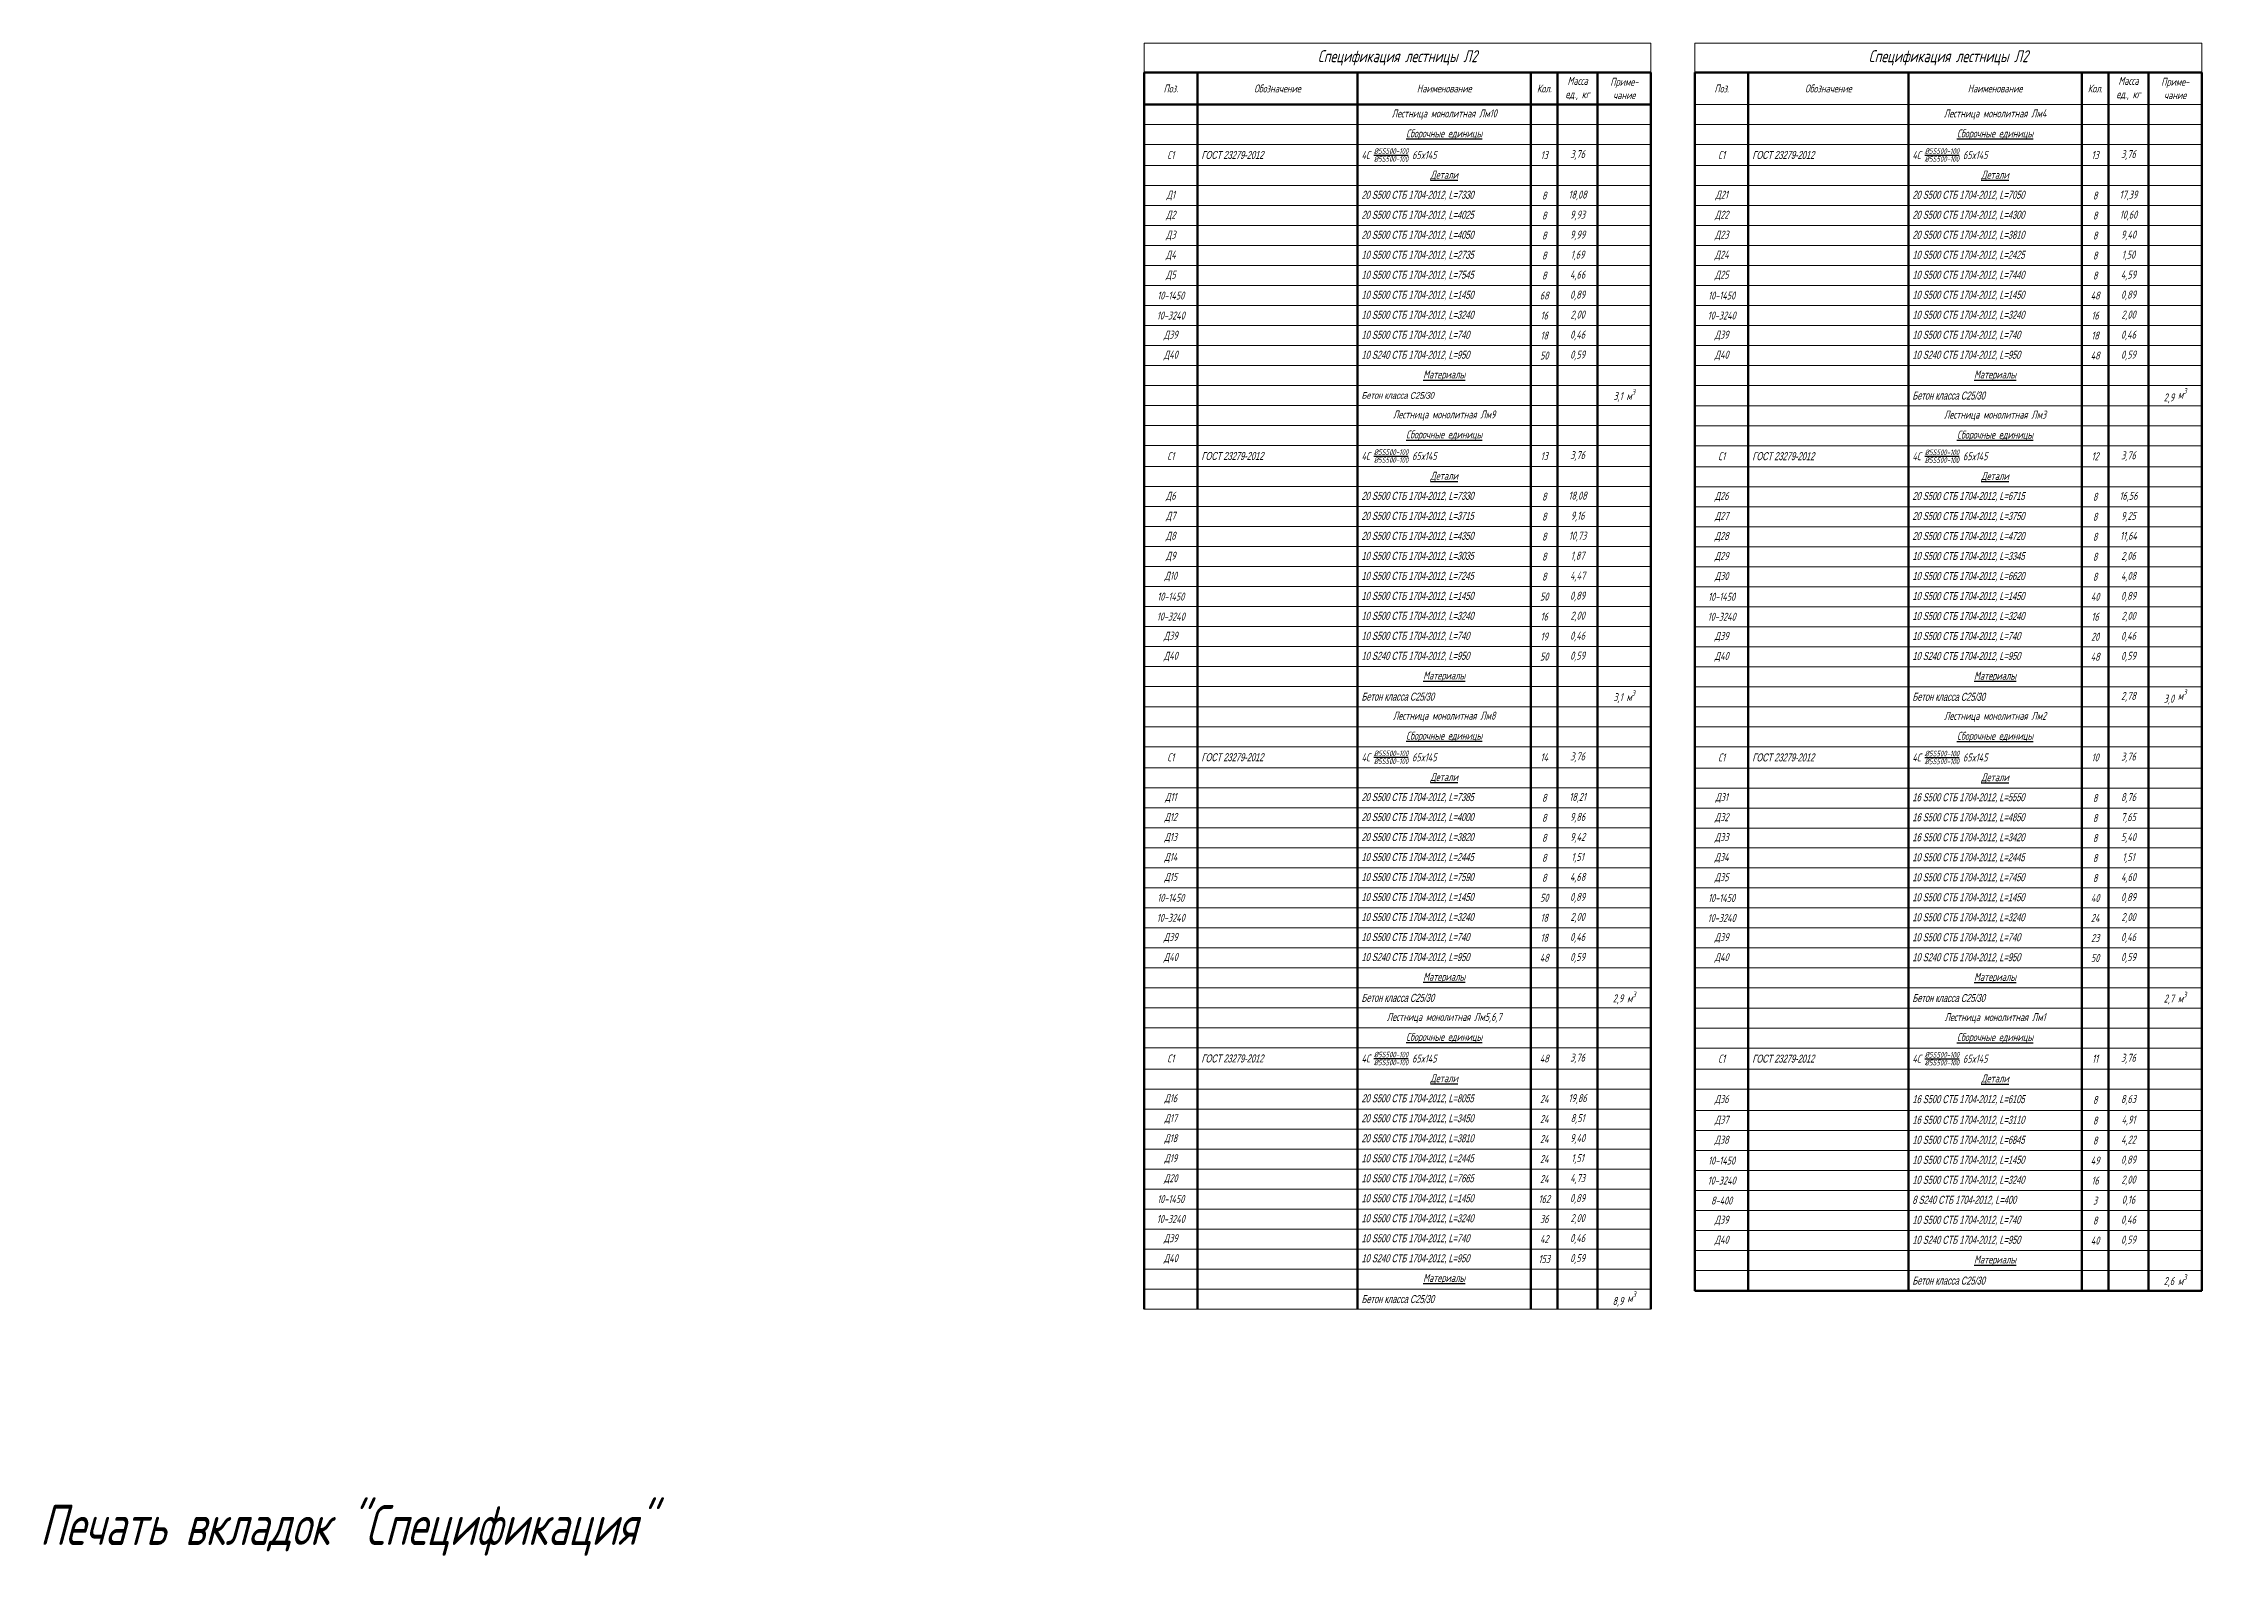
# Paper-space layout 'Спецификация' of a CAD drawing. Header units: millimetres. Extents: x 0 to 840, y 0 to 1163.
# Drawn here: x 26 to 835, y 596 to 1163 of the extents above; entities that cross this region are included whole.
import ezdxf

# ---------------------------------------------------------------- set-up
doc = ezdxf.new("R2010")
doc.units = ezdxf.units.MM
doc.layers.get('Defpoints').update_dxf_attribs({"color": 8})
doc.layers.add('Обозначения', color=82, linetype='Continuous', lineweight=25)
doc.styles.get("Standard").update_dxf_attribs({"font": 'simplex.shx', "width": 0.7, "oblique": 15, "height": 3})

# ---------------------------------------------------------------- blocks, each defined once
blk = doc.blocks.new('*T992')
at = {"layer": 'Defpoints', "color": 8, "linetype": 'ByBlock', "lineweight": 0, "transparency": 16777216}
for p, q in [((0, 0), (190, 0)), ((0, 0), (0, -11)), ((190, 0), (190, -11)), ((206.5, 0), (396.5, 0)), ((206.5, 0), (206.5, -11)), ((396.5, 0), (396.5, -11))]:
    blk.add_line(p, q, dxfattribs=at)
at = {"layer": 'Обозначения', "color": 0, "linetype": 'Continuous', "lineweight": 60, "transparency": 16777216}
for p, q in [((0, -11), (190, -11)), ((0, -11), (0, -474.81)), ((20, -11), (20, -474.81)), ((80, -11), (80, -474.81)), ((145, -11), (145, -474.81)), ((155, -11), (155, -474.81)), ((170, -11), (170, -474.81)), ((190, -11), (190, -474.81)), ((206.5, -11), (396.5, -11)), ((206.5, -11), (206.5, -467.89)), ((226.5, -11), (226.5, -467.89)), ((286.5, -11), (286.5, -467.89)), ((351.5, -11), (351.5, -467.89)), ((361.5, -11), (361.5, -467.89)), ((376.5, -11), (376.5, -467.89)), ((396.5, -11), (396.5, -467.89)), ((0, -23), (190, -23)), ((206.5, -467.89), (396.5, -467.89))]:
    blk.add_line(p, q, dxfattribs=at)
at = {"layer": 'Обозначения', "color": 0, "linetype": 'Continuous', "lineweight": 15, "transparency": 16777216}
for p, q in [((206.5, -23), (396.5, -23)), ((0, -30.5), (190, -30.5)), ((206.5, -30.5), (396.5, -30.5)), ((0, -38), (190, -38)), ((206.5, -38), (396.5, -38)), ((0, -45.9), (190, -45.9)), ((206.5, -45.9), (396.5, -45.9)), ((0, -53.4), (190, -53.4)), ((206.5, -53.4), (396.5, -53.4)), ((0, -60.9), (190, -60.9)), ((206.5, -60.9), (396.5, -60.9)), ((0, -68.4), (190, -68.4)), ((206.5, -68.4), (396.5, -68.4)), ((0, -75.9), (190, -75.9)), ((206.5, -75.9), (396.5, -75.9)), ((0, -83.4), (190, -83.4)), ((206.5, -83.4), (396.5, -83.4)), ((0, -90.9), (190, -90.9)), ((206.5, -90.9), (396.5, -90.9)), ((0, -98.4), (190, -98.4)), ((206.5, -98.4), (396.5, -98.4)), ((0, -105.9), (190, -105.9)), ((206.5, -105.9), (396.5, -105.9)), ((0, -113.4), (190, -113.4)), ((0, -120.9), (190, -120.9)), ((206.5, -113.4), (396.5, -113.4)), ((206.5, -120.9), (396.5, -120.9)), ((0, -128.4), (190, -128.4)), ((206.5, -128.4), (396.5, -128.4)), ((0, -135.9), (190, -135.9)), ((206.5, -135.97), (396.5, -135.97)), ((0, -143.4), (190, -143.4)), ((206.5, -143.47), (396.5, -143.47)), ((0, -150.9), (190, -150.9)), ((206.5, -150.97), (396.5, -150.97)), ((0, -158.8), (190, -158.8)), ((206.5, -158.87), (396.5, -158.87)), ((0, -166.3), (190, -166.3)), ((206.5, -166.37), (396.5, -166.37)), ((0, -173.8), (190, -173.8)), ((206.5, -173.87), (396.5, -173.87)), ((0, -181.3), (190, -181.3)), ((206.5, -181.37), (396.5, -181.37)), ((0, -188.8), (190, -188.8)), ((206.5, -188.87), (396.5, -188.87)), ((0, -196.3), (190, -196.3)), ((206.5, -196.37), (396.5, -196.37)), ((0, -203.8), (190, -203.8)), ((206.5, -203.87), (396.5, -203.87)), ((0, -211.3), (190, -211.3)), ((206.5, -211.37), (396.5, -211.37)), ((0, -218.8), (190, -218.8)), ((0, -226.3), (190, -226.3)), ((206.5, -218.87), (396.5, -218.87)), ((206.5, -226.37), (396.5, -226.37)), ((0, -233.8), (190, -233.8)), ((206.5, -233.87), (396.5, -233.87)), ((0, -241.3), (190, -241.3)), ((206.5, -241.37), (396.5, -241.37)), ((0, -248.87), (190, -248.87)), ((206.5, -248.94), (396.5, -248.94)), ((0, -256.37), (190, -256.37)), ((206.5, -256.44), (396.5, -256.44)), ((0, -263.87), (190, -263.87)), ((206.5, -263.94), (396.5, -263.94)), ((0, -271.77), (190, -271.77)), ((206.5, -271.84), (396.5, -271.84)), ((0, -279.27), (190, -279.27)), ((206.5, -279.34), (396.5, -279.34)), ((0, -286.77), (190, -286.77)), ((206.5, -286.84), (396.5, -286.84)), ((0, -294.27), (190, -294.27)), ((206.5, -294.34), (396.5, -294.34)), ((0, -301.77), (190, -301.77)), ((206.5, -301.84), (396.5, -301.84)), ((0, -309.27), (190, -309.27)), ((206.5, -309.34), (396.5, -309.34)), ((0, -316.77), (190, -316.77)), ((206.5, -316.84), (396.5, -316.84)), ((0, -324.27), (190, -324.27)), ((206.5, -324.34), (396.5, -324.34)), ((0, -331.77), (190, -331.77)), ((0, -339.27), (190, -339.27)), ((206.5, -331.84), (396.5, -331.84)), ((206.5, -339.34), (396.5, -339.34)), ((0, -346.77), (190, -346.77)), ((206.5, -346.84), (396.5, -346.84)), ((0, -354.27), (190, -354.27)), ((206.5, -354.34), (396.5, -354.34)), ((0, -361.84), (190, -361.84)), ((206.5, -361.91), (396.5, -361.91)), ((0, -369.34), (190, -369.34)), ((206.5, -369.41), (396.5, -369.41)), ((0, -376.84), (190, -376.84)), ((206.5, -376.91), (396.5, -376.91)), ((0, -384.74), (190, -384.74)), ((206.5, -384.81), (396.5, -384.81)), ((0, -392.24), (190, -392.24)), ((206.5, -392.31), (396.5, -392.31)), ((0, -399.74), (190, -399.74)), ((206.5, -400.31), (396.5, -400.31)), ((0, -407.24), (190, -407.24)), ((206.5, -407.81), (396.5, -407.81)), ((0, -414.74), (190, -414.74)), ((206.5, -415.31), (396.5, -415.31)), ((0, -422.24), (190, -422.24)), ((206.5, -422.81), (396.5, -422.81)), ((0, -429.74), (190, -429.74)), ((206.5, -430.31), (396.5, -430.31)), ((0, -437.24), (190, -437.24)), ((0, -444.74), (190, -444.74)), ((206.5, -437.81), (396.5, -437.81)), ((0, -452.24), (190, -452.24)), ((206.5, -445.31), (396.5, -445.31)), ((206.5, -452.81), (396.5, -452.81)), ((0, -459.74), (190, -459.74)), ((206.5, -460.31), (396.5, -460.31)), ((0, -467.24), (190, -467.24)), ((0, -474.81), (190, -474.81))]:
    blk.add_line(p, q, dxfattribs=at)
at = {"layer": 'Обозначения', "color": 0, "transparency": 16777216}
for s, insert, char_height, width, attachment_point in [('Спецификация лестницы Л2', (95, -5.5), 4.5, 187, 5), ('Спецификация лестницы Л2', (301.5, -5.5), 4.5, 187, 5), ('Поз.', (10, -17), 3, 17, 5), ('Обозначение', (50, -17), 3, 57, 5), ('Наименование', (112.5, -17), 3, 62, 5), ('Кол.', (150, -17), 3, 7, 5), ('Масса ед., кг', (162.5, -17), 3, 12, 5), ('Приме- чание', (180, -17), 3, 17, 5), ('Поз.', (216.5, -17), 3, 17, 5), ('Обозначение', (256.5, -17), 3, 57, 5), ('Наименование', (319, -17), 3, 62, 5), ('Кол.', (356.5, -17), 3, 7, 5), ('Масса ед., кг', (369, -17), 3, 12, 5), ('Приме- чание', (386.5, -17), 3, 17, 5), ('Лестница монолитная Лм10', (112.5, -26.75), 3, 62, 5), ('{\\LСборочные единицы}', (112.5, -34.25), 3, 62, 5), ('Лестница монолитная Лм4', (319, -26.75), 3, 62, 5), ('{\\LСборочные единицы}', (319, -34.25), 3, 62, 5), ('С1', (10, -41.95), 3, 17, 5), ('{\\fMS Sans Serif|b0|i0|c204|p0;\\C256;\\c0;ГОСТ 23279-2012}', (21.5, -41.95), 3, 57, 4), ('\\A1;4С {\\H0.7x;\\S%%C5S500-100/%%C5S500-100;} 65x145 ', (81.5, -41.95), 3, 62, 4), ('13', (150, -41.95), 3, 7, 5), ('3,76', (162.5, -41.95), 3, 12, 5), ('С1', (216.5, -41.95), 3, 17, 5), ('{\\fMS Sans Serif|b0|i0|c204|p0;\\C256;\\c0;ГОСТ 23279-2012}', (228, -41.95), 3, 57, 4), ('\\A1;4С {\\H0.7x;\\S%%C5S500-100/%%C5S500-100;} 65x145 ', (288, -41.95), 3, 62, 4), ('13', (356.5, -41.95), 3, 7, 5), ('3,76', (369, -41.95), 3, 12, 5), ('{\\LДетали}', (112.5, -49.65), 3, 62, 5), ('{\\LДетали}', (319, -49.65), 3, 62, 5), ('Д1', (10, -57.15), 3, 17, 5), ('{\\fMS Sans Serif|b0|i0|c204|p0;\\C256;\\c0;20 S500 СТБ 1704-2012, L=7330}', (81.5, -57.15), 3, 62, 4), ('8', (150, -57.15), 3, 7, 5), ('18,08', (162.5, -57.15), 3, 12, 5), ('Д21', (216.5, -57.15), 3, 17, 5), ('{\\fMS Sans Serif|b0|i0|c204|p0;\\C256;\\c0;20 S500 СТБ 1704-2012, L=7050}', (288, -57.15), 3, 62, 4), ('8', (356.5, -57.15), 3, 7, 5), ('17,39', (369, -57.15), 3, 12, 5), ('Д2', (10, -64.65), 3, 17, 5), ('{\\fMS Sans Serif|b0|i0|c204|p0;\\C256;\\c0;20 S500 СТБ 1704-2012, L=4025}', (81.5, -64.65), 3, 62, 4), ('8', (150, -64.65), 3, 7, 5), ('9,93', (162.5, -64.65), 3, 12, 5), ('Д22', (216.5, -64.65), 3, 17, 5), ('{\\fMS Sans Serif|b0|i0|c204|p0;\\C256;\\c0;20 S500 СТБ 1704-2012, L=4300}', (288, -64.65), 3, 62, 4), ('8', (356.5, -64.65), 3, 7, 5), ('10,60', (369, -64.65), 3, 12, 5), ('Д3', (10, -72.15), 3, 17, 5), ('{\\fMS Sans Serif|b0|i0|c204|p0;\\C256;\\c0;20 S500 СТБ 1704-2012, L=4050}', (81.5, -72.15), 3, 62, 4), ('8', (150, -72.15), 3, 7, 5), ('9,99', (162.5, -72.15), 3, 12, 5), ('Д23', (216.5, -72.15), 3, 17, 5), ('{\\fMS Sans Serif|b0|i0|c204|p0;\\C256;\\c0;20 S500 СТБ 1704-2012, L=3810}', (288, -72.15), 3, 62, 4), ('8', (356.5, -72.15), 3, 7, 5), ('9,40', (369, -72.15), 3, 12, 5), ('Д4', (10, -79.65), 3, 17, 5), ('{\\fMS Sans Serif|b0|i0|c204|p0;\\C256;\\c0;10 S500 СТБ 1704-2012, L=2735}', (81.5, -79.65), 3, 62, 4), ('8', (150, -79.65), 3, 7, 5), ('1,69', (162.5, -79.65), 3, 12, 5), ('Д24', (216.5, -79.65), 3, 17, 5), ('{\\fMS Sans Serif|b0|i0|c204|p0;\\C256;\\c0;10 S500 СТБ 1704-2012, L=2425}', (288, -79.65), 3, 62, 4), ('8', (356.5, -79.65), 3, 7, 5), ('1,50', (369, -79.65), 3, 12, 5), ('Д5', (10, -87.15), 3, 17, 5), ('{\\fMS Sans Serif|b0|i0|c204|p0;\\C256;\\c0;10 S500 СТБ 1704-2012, L=7545}', (81.5, -87.15), 3, 62, 4), ('8', (150, -87.15), 3, 7, 5), ('4,66', (162.5, -87.15), 3, 12, 5), ('Д25', (216.5, -87.15), 3, 17, 5), ('{\\fMS Sans Serif|b0|i0|c204|p0;\\C256;\\c0;10 S500 СТБ 1704-2012, L=7440}', (288, -87.15), 3, 62, 4), ('8', (356.5, -87.15), 3, 7, 5), ('4,59', (369, -87.15), 3, 12, 5), ('10-1450', (10, -94.65), 3, 17, 5), ('{\\fMS Sans Serif|b0|i0|c204|p0;\\C256;\\c0;10 S500 СТБ 1704-2012, L=1450}', (81.5, -94.65), 3, 62, 4), ('68', (150, -94.65), 3, 7, 5), ('0,89', (162.5, -94.65), 3, 12, 5), ('10-1450', (216.5, -94.65), 3, 17, 5), ('{\\fMS Sans Serif|b0|i0|c204|p0;\\C256;\\c0;10 S500 СТБ 1704-2012, L=1450}', (288, -94.65), 3, 62, 4), ('48', (356.5, -94.65), 3, 7, 5), ('0,89', (369, -94.65), 3, 12, 5), ('10-3240', (10, -102.15), 3, 17, 5), ('{\\fMS Sans Serif|b0|i0|c204|p0;\\C256;\\c0;10 S500 СТБ 1704-2012, L=\\fMS Sans Serif|b0|i0|c0|p0;3240}', (81.5, -102.15), 3, 62, 4), ('16', (150, -102.15), 3, 7, 5), ('2,00', (162.5, -102.15), 3, 12, 5), ('10-3240', (216.5, -102.15), 3, 17, 5), ('{\\fMS Sans Serif|b0|i0|c204|p0;\\C256;\\c0;10 S500 СТБ 1704-2012, L=\\fMS Sans Serif|b0|i0|c0|p0;3240}', (288, -102.15), 3, 62, 4), ('16', (356.5, -102.15), 3, 7, 5), ('2,00', (369, -102.15), 3, 12, 5), ('Д39', (10, -109.65), 3, 17, 5), ('{\\fMS Sans Serif|b0|i0|c204|p0;\\C256;\\c0;10 S500 СТБ 1704-2012, L=740}', (81.5, -109.65), 3, 62, 4), ('18', (150, -109.65), 3, 7, 5), ('0,46', (162.5, -109.65), 3, 12, 5), ('Д39', (216.5, -109.65), 3, 17, 5), ('{\\fMS Sans Serif|b0|i0|c204|p0;\\C256;\\c0;10 S500 СТБ 1704-2012, L=740}', (288, -109.65), 3, 62, 4), ('18', (356.5, -109.65), 3, 7, 5), ('0,46', (369, -109.65), 3, 12, 5), ('Д40', (10, -117.15), 3, 17, 5), ('{\\fMS Sans Serif|b0|i0|c204|p0;\\C256;\\c0;10 S240 СТБ 1704-2012, L=950}', (81.5, -117.15), 3, 62, 4), ('50', (150, -117.15), 3, 7, 5), ('0,59', (162.5, -117.15), 3, 12, 5), ('Д40', (216.5, -117.15), 3, 17, 5), ('{\\fMS Sans Serif|b0|i0|c204|p0;\\C256;\\c0;10 S240 СТБ 1704-2012, L=950}', (288, -117.15), 3, 62, 4), ('48', (356.5, -117.15), 3, 7, 5), ('0,59', (369, -117.15), 3, 12, 5), ('{\\LМатериалы}', (112.5, -124.65), 3, 62, 5), ('{\\LМатериалы}', (319, -124.65), 3, 62, 5), ('2,9 {\\A1;м\\H0.7x;\\S3^ ;}', (386.5, -132.19), 3, 17, 5), ('\\A1;{\\fMS Sans Serif|b0|i0|c204|p0;\\H0.83333x;\\C256;\\c0;Бетон класса С25/30 }', (81.5, -132.15), 3, 62, 4), ('\\A1;3,1 м{\\H0.7x;\\S3^ ;}', (180, -132.15), 3, 17, 5), ('\\A1;{\\fMS Sans Serif|b0|i0|c204|p0;\\C256;\\c0;Бетон класса С25/30 }', (288, -132.19), 3, 62, 4), ('Лестница монолитная Лм9', (112.5, -139.65), 3, 62, 5), ('{\\LСборочные единицы}', (112.5, -147.15), 3, 62, 5), ('Лестница монолитная Лм3', (319, -139.72), 3, 62, 5), ('{\\LСборочные единицы}', (319, -147.22), 3, 62, 5), ('С1', (10, -154.85), 3, 17, 5), ('{\\fMS Sans Serif|b0|i0|c204|p0;\\C256;\\c0;ГОСТ 23279-2012}', (21.5, -154.85), 3, 57, 4), ('\\A1;4С {\\H0.7x;\\S%%C5S500-100/%%C5S500-100;} 65x145 ', (81.5, -154.85), 3, 62, 4), ('13', (150, -154.85), 3, 7, 5), ('3,76', (162.5, -154.85), 3, 12, 5), ('С1', (216.5, -154.92), 3, 17, 5), ('{\\fMS Sans Serif|b0|i0|c204|p0;\\C256;\\c0;ГОСТ 23279-2012}', (228, -154.92), 3, 57, 4), ('\\A1;4С {\\H0.7x;\\S%%C5S500-100/%%C5S500-100;} 65x145 ', (288, -154.92), 3, 62, 4), ('12', (356.5, -154.92), 3, 7, 5), ('3,76', (369, -154.92), 3, 12, 5), ('{\\LДетали}', (112.5, -162.55), 3, 62, 5), ('{\\LДетали}', (319, -162.62), 3, 62, 5), ('Д6', (10, -170.05), 3, 17, 5), ('{\\fMS Sans Serif|b0|i0|c204|p0;\\C256;\\c0;20 S500 СТБ 1704-2012, L=7330}', (81.5, -170.05), 3, 62, 4), ('8', (150, -170.05), 3, 7, 5), ('18,08', (162.5, -170.05), 3, 12, 5), ('Д26', (216.5, -170.12), 3, 17, 5), ('{\\fMS Sans Serif|b0|i0|c204|p0;\\C256;\\c0;20 S500 СТБ 1704-2012, L=6715}', (288, -170.12), 3, 62, 4), ('8', (356.5, -170.12), 3, 7, 5), ('16,56', (369, -170.12), 3, 12, 5), ('Д7', (10, -177.55), 3, 17, 5), ('{\\fMS Sans Serif|b0|i0|c204|p0;\\C256;\\c0;20 S500 СТБ 1704-2012, L=3715}', (81.5, -177.55), 3, 62, 4), ('8', (150, -177.55), 3, 7, 5), ('9,16', (162.5, -177.55), 3, 12, 5), ('Д27', (216.5, -177.62), 3, 17, 5), ('{\\fMS Sans Serif|b0|i0|c204|p0;\\C256;\\c0;20 S500 СТБ 1704-2012, L=3750}', (288, -177.62), 3, 62, 4), ('8', (356.5, -177.62), 3, 7, 5), ('9,25', (369, -177.62), 3, 12, 5), ('Д8', (10, -185.05), 3, 17, 5), ('{\\fMS Sans Serif|b0|i0|c204|p0;\\C256;\\c0;20 S500 СТБ 1704-2012, L=4350}', (81.5, -185.05), 3, 62, 4), ('8', (150, -185.05), 3, 7, 5), ('10,73', (162.5, -185.05), 3, 12, 5), ('Д28', (216.5, -185.12), 3, 17, 5), ('{\\fMS Sans Serif|b0|i0|c204|p0;\\C256;\\c0;20 S500 СТБ 1704-2012, L=4720}', (288, -185.12), 3, 62, 4), ('8', (356.5, -185.12), 3, 7, 5), ('11,64', (369, -185.12), 3, 12, 5), ('Д9', (10, -192.55), 3, 17, 5), ('{\\fMS Sans Serif|b0|i0|c204|p0;\\C256;\\c0;10 S500 СТБ 1704-2012, L=3035}', (81.5, -192.55), 3, 62, 4), ('8', (150, -192.55), 3, 7, 5), ('1,87', (162.5, -192.55), 3, 12, 5), ('Д29', (216.5, -192.62), 3, 17, 5), ('{\\fMS Sans Serif|b0|i0|c204|p0;\\C256;\\c0;10 S500 СТБ 1704-2012, L=3345}', (288, -192.62), 3, 62, 4), ('8', (356.5, -192.62), 3, 7, 5), ('2,06', (369, -192.62), 3, 12, 5), ('Д10', (10, -200.05), 3, 17, 5), ('{\\fMS Sans Serif|b0|i0|c204|p0;\\C256;\\c0;10 S500 СТБ 1704-2012, L=7245}', (81.5, -200.05), 3, 62, 4), ('8', (150, -200.05), 3, 7, 5), ('4,47', (162.5, -200.05), 3, 12, 5), ('Д30', (216.5, -200.12), 3, 17, 5), ('{\\fMS Sans Serif|b0|i0|c204|p0;\\C256;\\c0;10 S500 СТБ 1704-2012, L=6620}', (288, -200.12), 3, 62, 4), ('8', (356.5, -200.12), 3, 7, 5), ('4,08', (369, -200.12), 3, 12, 5), ('10-1450', (10, -207.55), 3, 17, 5), ('{\\fMS Sans Serif|b0|i0|c204|p0;\\C256;\\c0;10 S500 СТБ 1704-2012, L=1450}', (81.5, -207.55), 3, 62, 4), ('50', (150, -207.55), 3, 7, 5), ('0,89', (162.5, -207.55), 3, 12, 5), ('10-1450', (216.5, -207.62), 3, 17, 5), ('{\\fMS Sans Serif|b0|i0|c204|p0;\\C256;\\c0;10 S500 СТБ 1704-2012, L=1450}', (288, -207.62), 3, 62, 4), ('40', (356.5, -207.62), 3, 7, 5), ('0,89', (369, -207.62), 3, 12, 5), ('10-3240', (10, -215.05), 3, 17, 5), ('{\\fMS Sans Serif|b0|i0|c204|p0;\\C256;\\c0;10 S500 СТБ 1704-2012, L=\\fMS Sans Serif|b0|i0|c0|p0;3240}', (81.5, -215.05), 3, 62, 4), ('16', (150, -215.05), 3, 7, 5), ('2,00', (162.5, -215.05), 3, 12, 5), ('10-3240', (216.5, -215.12), 3, 17, 5), ('{\\fMS Sans Serif|b0|i0|c204|p0;\\C256;\\c0;10 S500 СТБ 1704-2012, L=\\fMS Sans Serif|b0|i0|c0|p0;3240}', (288, -215.12), 3, 62, 4), ('16', (356.5, -215.12), 3, 7, 5), ('2,00', (369, -215.12), 3, 12, 5), ('Д39', (10, -222.55), 3, 17, 5), ('{\\fMS Sans Serif|b0|i0|c204|p0;\\C256;\\c0;10 S500 СТБ 1704-2012, L=740}', (81.5, -222.55), 3, 62, 4), ('19', (150, -222.55), 3, 7, 5), ('0,46', (162.5, -222.55), 3, 12, 5), ('Д39', (216.5, -222.62), 3, 17, 5), ('{\\fMS Sans Serif|b0|i0|c204|p0;\\C256;\\c0;10 S500 СТБ 1704-2012, L=740}', (288, -222.62), 3, 62, 4), ('20', (356.5, -222.62), 3, 7, 5), ('0,46', (369, -222.62), 3, 12, 5), ('Д40', (10, -230.05), 3, 17, 5), ('{\\fMS Sans Serif|b0|i0|c204|p0;\\C256;\\c0;10 S240 СТБ 1704-2012, L=950}', (81.5, -230.05), 3, 62, 4), ('50', (150, -230.05), 3, 7, 5), ('0,59', (162.5, -230.05), 3, 12, 5), ('Д40', (216.5, -230.12), 3, 17, 5), ('{\\fMS Sans Serif|b0|i0|c204|p0;\\C256;\\c0;10 S240 СТБ 1704-2012, L=950}', (288, -230.12), 3, 62, 4), ('48', (356.5, -230.12), 3, 7, 5), ('0,59', (369, -230.12), 3, 12, 5), ('{\\LМатериалы}', (112.5, -237.55), 3, 62, 5), ('\\A1;3,1 м{\\H0.7x;\\S3^ ;}', (180, -245.09), 3, 17, 5), ('{\\LМатериалы}', (319, -237.62), 3, 62, 5), ('3,0 {\\A1;м\\H0.7x;\\S3^ ;}', (386.5, -245.16), 3, 17, 5), ('\\A1;{\\fMS Sans Serif|b0|i0|c204|p0;\\C256;\\c0;Бетон класса С25/30 }', (81.5, -245.09), 3, 62, 4), ('Лестница монолитная Лм8', (112.5, -252.62), 3, 62, 5), ('\\A1;{\\fMS Sans Serif|b0|i0|c204|p0;\\C256;\\c0;Бетон класса С25/30 }', (288, -245.16), 3, 62, 4), ('Лестница монолитная Лм2', (319, -252.69), 3, 62, 5), ('2,78', (369, -245.16), 3, 12, 5), ('{\\LСборочные единицы}', (112.5, -260.12), 3, 62, 5), ('{\\LСборочные единицы}', (319, -260.19), 3, 62, 5), ('С1', (10, -267.82), 3, 17, 5), ('{\\fMS Sans Serif|b0|i0|c204|p0;\\C256;\\c0;ГОСТ 23279-2012}', (21.5, -267.82), 3, 57, 4), ('\\A1;4С {\\H0.7x;\\S%%C5S500-100/%%C5S500-100;} 65x145 ', (81.5, -267.82), 3, 62, 4), ('14', (150, -267.82), 3, 7, 5), ('3,76', (162.5, -267.82), 3, 12, 5), ('С1', (216.5, -267.89), 3, 17, 5), ('{\\fMS Sans Serif|b0|i0|c204|p0;\\C256;\\c0;ГОСТ 23279-2012}', (228, -267.89), 3, 57, 4), ('\\A1;4С {\\H0.7x;\\S%%C5S500-100/%%C5S500-100;} 65x145 ', (288, -267.89), 3, 62, 4), ('10', (356.5, -267.89), 3, 7, 5), ('3,76', (369, -267.89), 3, 12, 5), ('{\\LДетали}', (112.5, -275.52), 3, 62, 5), ('{\\LДетали}', (319, -275.59), 3, 62, 5), ('Д11', (10, -283.02), 3, 17, 5), ('{\\fMS Sans Serif|b0|i0|c204|p0;\\C256;\\c0;20 S500 СТБ 1704-2012, L=7385}', (81.5, -283.02), 3, 62, 4), ('8', (150, -283.02), 3, 7, 5), ('18,21', (162.5, -283.02), 3, 12, 5), ('Д31', (216.5, -283.09), 3, 17, 5), ('{\\fMS Sans Serif|b0|i0|c0|p0;\\C256;\\c0;16\\fMS Sans Serif|b0|i0|c204|p0; S500 СТБ 1704-2012, L=5550}', (288, -283.09), 3, 62, 4), ('8', (356.5, -283.09), 3, 7, 5), ('8,76', (369, -283.09), 3, 12, 5), ('Д12', (10, -290.52), 3, 17, 5), ('{\\fMS Sans Serif|b0|i0|c204|p0;\\C256;\\c0;20 S500 СТБ 1704-2012, L=4000}', (81.5, -290.52), 3, 62, 4), ('8', (150, -290.52), 3, 7, 5), ('9,86', (162.5, -290.52), 3, 12, 5), ('Д32', (216.5, -290.59), 3, 17, 5), ('{\\fMS Sans Serif|b0|i0|c0|p0;\\C256;\\c0;16\\fMS Sans Serif|b0|i0|c204|p0; S500 СТБ 1704-2012, L=4850}', (288, -290.59), 3, 62, 4), ('8', (356.5, -290.59), 3, 7, 5), ('7,65', (369, -290.59), 3, 12, 5), ('Д13', (10, -298.02), 3, 17, 5), ('{\\fMS Sans Serif|b0|i0|c204|p0;\\C256;\\c0;20 S500 СТБ 1704-2012, L=3820}', (81.5, -298.02), 3, 62, 4), ('8', (150, -298.02), 3, 7, 5), ('9,42', (162.5, -298.02), 3, 12, 5), ('Д33', (216.5, -298.09), 3, 17, 5), ('{\\fMS Sans Serif|b0|i0|c0|p0;\\C256;\\c0;16\\fMS Sans Serif|b0|i0|c204|p0; S500 СТБ 1704-2012, L=3420}', (288, -298.09), 3, 62, 4), ('8', (356.5, -298.09), 3, 7, 5), ('5,40', (369, -298.09), 3, 12, 5), ('Д14', (10, -305.52), 3, 17, 5), ('{\\fMS Sans Serif|b0|i0|c204|p0;\\C256;\\c0;10 S500 СТБ 1704-2012, L=2445}', (81.5, -305.52), 3, 62, 4), ('8', (150, -305.52), 3, 7, 5), ('1,51', (162.5, -305.52), 3, 12, 5), ('Д34', (216.5, -305.59), 3, 17, 5), ('{\\fMS Sans Serif|b0|i0|c204|p0;\\C256;\\c0;10 S500 СТБ 1704-2012, L=2445}', (288, -305.59), 3, 62, 4), ('8', (356.5, -305.59), 3, 7, 5), ('1,51', (369, -305.59), 3, 12, 5), ('Д15', (10, -313.02), 3, 17, 5), ('{\\fMS Sans Serif|b0|i0|c204|p0;\\C256;\\c0;10 S500 СТБ 1704-2012, L=7590}', (81.5, -313.02), 3, 62, 4), ('8', (150, -313.02), 3, 7, 5), ('4,68', (162.5, -313.02), 3, 12, 5), ('Д35', (216.5, -313.09), 3, 17, 5), ('{\\fMS Sans Serif|b0|i0|c204|p0;\\C256;\\c0;10 S500 СТБ 1704-2012, L=7450}', (288, -313.09), 3, 62, 4), ('8', (356.5, -313.09), 3, 7, 5), ('4,60', (369, -313.09), 3, 12, 5), ('10-1450', (10, -320.52), 3, 17, 5), ('{\\fMS Sans Serif|b0|i0|c204|p0;\\C256;\\c0;10 S500 СТБ 1704-2012, L=1450}', (81.5, -320.52), 3, 62, 4), ('50', (150, -320.52), 3, 7, 5), ('0,89', (162.5, -320.52), 3, 12, 5), ('10-1450', (216.5, -320.59), 3, 17, 5), ('{\\fMS Sans Serif|b0|i0|c204|p0;\\C256;\\c0;10 S500 СТБ 1704-2012, L=1450}', (288, -320.59), 3, 62, 4), ('40', (356.5, -320.59), 3, 7, 5), ('0,89', (369, -320.59), 3, 12, 5), ('10-3240', (10, -328.02), 3, 17, 5), ('{\\fMS Sans Serif|b0|i0|c204|p0;\\C256;\\c0;10 S500 СТБ 1704-2012, L=\\fMS Sans Serif|b0|i0|c0|p0;3240}', (81.5, -328.02), 3, 62, 4), ('18', (150, -328.02), 3, 7, 5), ('2,00', (162.5, -328.02), 3, 12, 5), ('10-3240', (216.5, -328.09), 3, 17, 5), ('{\\fMS Sans Serif|b0|i0|c204|p0;\\C256;\\c0;10 S500 СТБ 1704-2012, L=\\fMS Sans Serif|b0|i0|c0|p0;3240}', (288, -328.09), 3, 62, 4), ('24', (356.5, -328.09), 3, 7, 5), ('2,00', (369, -328.09), 3, 12, 5), ('Д39', (10, -335.52), 3, 17, 5), ('{\\fMS Sans Serif|b0|i0|c204|p0;\\C256;\\c0;10 S500 СТБ 1704-2012, L=740}', (81.5, -335.52), 3, 62, 4), ('18', (150, -335.52), 3, 7, 5), ('0,46', (162.5, -335.52), 3, 12, 5), ('Д39', (216.5, -335.59), 3, 17, 5), ('{\\fMS Sans Serif|b0|i0|c204|p0;\\C256;\\c0;10 S500 СТБ 1704-2012, L=740}', (288, -335.59), 3, 62, 4), ('23', (356.5, -335.59), 3, 7, 5), ('0,46', (369, -335.59), 3, 12, 5), ('Д40', (10, -343.02), 3, 17, 5), ('{\\fMS Sans Serif|b0|i0|c204|p0;\\C256;\\c0;10 S240 СТБ 1704-2012, L=950}', (81.5, -343.02), 3, 62, 4), ('48', (150, -343.02), 3, 7, 5), ('0,59', (162.5, -343.02), 3, 12, 5), ('Д40', (216.5, -343.09), 3, 17, 5), ('{\\fMS Sans Serif|b0|i0|c204|p0;\\C256;\\c0;10 S240 СТБ 1704-2012, L=950}', (288, -343.09), 3, 62, 4), ('50', (356.5, -343.09), 3, 7, 5), ('0,59', (369, -343.09), 3, 12, 5), ('{\\LМатериалы}', (112.5, -350.52), 3, 62, 5), ('\\A1;2,9 м{\\H0.7x;\\S3^ ;}', (180, -358.06), 3, 17, 5), ('{\\LМатериалы}', (319, -350.59), 3, 62, 5), ('\\A1;2,7 м{\\H0.7x;\\S3^ ;}', (386.5, -358.13), 3, 17, 5), ('\\A1;{\\fMS Sans Serif|b0|i0|c204|p0;\\C256;\\c0;Бетон класса С25/30 }', (81.5, -358.06), 3, 62, 4), ('Лестница монолитная Лм5,6,7', (112.5, -365.59), 3, 62, 5), ('\\A1;{\\fMS Sans Serif|b0|i0|c204|p0;\\C256;\\c0;Бетон класса С25/30 }', (288, -358.13), 3, 62, 4), ('Лестница монолитная Лм1', (319, -365.66), 3, 62, 5), ('{\\LСборочные единицы}', (112.5, -373.09), 3, 62, 5), ('{\\LСборочные единицы}', (319, -373.16), 3, 62, 5), ('С1', (10, -380.79), 3, 17, 5), ('{\\fMS Sans Serif|b0|i0|c204|p0;\\C256;\\c0;ГОСТ 23279-2012}', (21.5, -380.79), 3, 57, 4), ('\\A1;4С {\\H0.7x;\\S%%C5S500-100/%%C5S500-100;} 65x145 ', (81.5, -380.79), 3, 62, 4), ('48', (150, -380.79), 3, 7, 5), ('3,76', (162.5, -380.79), 3, 12, 5), ('С1', (216.5, -380.86), 3, 17, 5), ('{\\fMS Sans Serif|b0|i0|c204|p0;\\C256;\\c0;ГОСТ 23279-2012}', (228, -380.86), 3, 57, 4), ('\\A1;4С {\\H0.7x;\\S%%C5S500-100/%%C5S500-100;} 65x145  ', (288, -380.86), 3, 62, 4), ('11', (356.5, -380.86), 3, 7, 5), ('3,76', (369, -380.86), 3, 12, 5), ('{\\LДетали}', (112.5, -388.49), 3, 62, 5), ('{\\LДетали}', (319, -388.56), 3, 62, 5), ('Д16', (10, -395.99), 3, 17, 5), ('{\\fMS Sans Serif|b0|i0|c204|p0;\\C256;\\c0;20 S500 СТБ 1704-2012, L=8055}', (81.5, -395.99), 3, 62, 4), ('24', (150, -395.99), 3, 7, 5), ('19,86', (162.5, -395.99), 3, 12, 5), ('Д36', (216.5, -396.31), 3, 17, 5), ('{\\fMS Sans Serif|b0|i0|c0|p0;\\C256;\\c0;16\\fMS Sans Serif|b0|i0|c204|p0; S500 СТБ 1704-2012, L=6105}', (288, -396.31), 3, 62, 4), ('8', (356.5, -396.31), 3, 7, 5), ('8,63', (369, -396.31), 3, 12, 5), ('Д17', (10, -403.49), 3, 17, 5), ('{\\fMS Sans Serif|b0|i0|c204|p0;\\C256;\\c0;20 S500 СТБ 1704-2012, L=3450}', (81.5, -403.49), 3, 62, 4), ('24', (150, -403.49), 3, 7, 5), ('8,51', (162.5, -403.49), 3, 12, 5), ('Д37', (216.5, -404.06), 3, 17, 5), ('{\\fMS Sans Serif|b0|i0|c0|p0;\\C256;\\c0;16\\fMS Sans Serif|b0|i0|c204|p0; S500 СТБ 1704-2012, L=3110}', (288, -404.06), 3, 62, 4), ('8', (356.5, -404.06), 3, 7, 5), ('4,91', (369, -404.06), 3, 12, 5), ('Д18', (10, -410.99), 3, 17, 5), ('{\\fMS Sans Serif|b0|i0|c204|p0;\\C256;\\c0;20 S500 СТБ 1704-2012, L=3810}', (81.5, -410.99), 3, 62, 4), ('24', (150, -410.99), 3, 7, 5), ('9,40', (162.5, -410.99), 3, 12, 5), ('Д38', (216.5, -411.56), 3, 17, 5), ('{\\fMS Sans Serif|b0|i0|c204|p0;\\C256;\\c0;10 S500 СТБ 1704-2012, L=6845}', (288, -411.56), 3, 62, 4), ('8', (356.5, -411.56), 3, 7, 5), ('4,22', (369, -411.56), 3, 12, 5), ('Д19', (10, -418.49), 3, 17, 5), ('{\\fMS Sans Serif|b0|i0|c204|p0;\\C256;\\c0;10 S500 СТБ 1704-2012, L=2445}', (81.5, -418.49), 3, 62, 4), ('24', (150, -418.49), 3, 7, 5), ('1,51', (162.5, -418.49), 3, 12, 5), ('10-1450', (216.5, -419.06), 3, 17, 5), ('{\\fMS Sans Serif|b0|i0|c204|p0;\\C256;\\c0;10 S500 СТБ 1704-2012, L=1450}', (288, -419.06), 3, 62, 4), ('49', (356.5, -419.06), 3, 7, 5), ('0,89', (369, -419.06), 3, 12, 5), ('Д20', (10, -425.99), 3, 17, 5), ('{\\fMS Sans Serif|b0|i0|c204|p0;\\C256;\\c0;10 S500 СТБ 1704-2012, L=7665}', (81.5, -425.99), 3, 62, 4), ('24', (150, -425.99), 3, 7, 5), ('4,73', (162.5, -425.99), 3, 12, 5), ('10-3240', (216.5, -426.56), 3, 17, 5), ('{\\fMS Sans Serif|b0|i0|c204|p0;\\C256;\\c0;10 S500 СТБ 1704-2012, L=\\fMS Sans Serif|b0|i0|c0|p0;3240}', (288, -426.56), 3, 62, 4), ('16', (356.5, -426.56), 3, 7, 5), ('2,00', (369, -426.56), 3, 12, 5), ('10-1450', (10, -433.49), 3, 17, 5), ('{\\fMS Sans Serif|b0|i0|c204|p0;\\C256;\\c0;10 S500 СТБ 1704-2012, L=1450}', (81.5, -433.49), 3, 62, 4), ('162', (150, -433.49), 3, 7, 5), ('0,89', (162.5, -433.49), 3, 12, 5), ('8-400', (216.5, -434.06), 3, 17, 5), ('{\\fMS Sans Serif|b0|i0|c204|p0;\\C256;\\c0;8 S240 СТБ 1704-2012, L=400}', (288, -434.06), 3, 62, 4), ('3', (356.5, -434.06), 3, 7, 5), ('0,16', (369, -434.06), 3, 12, 5), ('10-3240', (10, -440.99), 3, 17, 5), ('{\\fMS Sans Serif|b0|i0|c204|p0;\\C256;\\c0;10 S500 СТБ 1704-2012, L=\\fMS Sans Serif|b0|i0|c0|p0;3240}', (81.5, -440.99), 3, 62, 4), ('36', (150, -440.99), 3, 7, 5), ('2,00', (162.5, -440.99), 3, 12, 5), ('Д39', (216.5, -441.56), 3, 17, 5), ('{\\fMS Sans Serif|b0|i0|c204|p0;\\C256;\\c0;10 S500 СТБ 1704-2012, L=740}', (288, -441.56), 3, 62, 4), ('8', (356.5, -441.56), 3, 7, 5), ('0,46', (369, -441.56), 3, 12, 5), ('Д39', (10, -448.49), 3, 17, 5), ('{\\fMS Sans Serif|b0|i0|c204|p0;\\C256;\\c0;10 S500 СТБ 1704-2012, L=740}', (81.5, -448.49), 3, 62, 4), ('42', (150, -448.49), 3, 7, 5), ('0,46', (162.5, -448.49), 3, 12, 5), ('Д40', (216.5, -449.06), 3, 17, 5), ('{\\fMS Sans Serif|b0|i0|c204|p0;\\C256;\\c0;10 S240 СТБ 1704-2012, L=950}', (288, -449.06), 3, 62, 4), ('40', (356.5, -449.06), 3, 7, 5), ('0,59', (369, -449.06), 3, 12, 5), ('Д40', (10, -455.99), 3, 17, 5), ('{\\fMS Sans Serif|b0|i0|c204|p0;\\C256;\\c0;10 S240 СТБ 1704-2012, L=950}', (81.5, -455.99), 3, 62, 4), ('153', (150, -455.99), 3, 7, 5), ('0,59', (162.5, -455.99), 3, 12, 5), ('{\\LМатериалы}', (319, -456.56), 3, 62, 5), ('{\\LМатериалы}', (112.5, -463.49), 3, 62, 5), ('8,9 {\\A1;м\\H0.7x;\\S3^ ;}', (180, -471.03), 3, 17, 5), ('\\A1;{\\fMS Sans Serif|b0|i0|c204|p0;\\C256;\\c0;Бетон класса С25/30 }', (288, -464.1), 3, 62, 4), ('\\A1;2,6 м{\\H0.7x;\\S3^ ;}', (386.5, -464.1), 3, 17, 5), ('\\A1;{\\fMS Sans Serif|b0|i0|c204|p0;\\C256;\\c0;Бетон класса С25/30 }', (81.5, -471.03), 3, 62, 4)]:
    blk.add_mtext(s, dxfattribs=dict(at, insert=insert, char_height=char_height, width=width, attachment_point=attachment_point))

psp = doc.layouts.new('Спецификация')

# ---------------------------------------------------------------- block references
psp.add_blockref('*T992', (438.5, 1163.35))

# ---------------------------------------------------------------- texts
at = {"layer": 'Defpoints', "color": 1, "insert": (24.514, 615.119), "char_height": 15, "attachment_point": 1}
psp.add_mtext_dynamic_manual_height_columns('Печать вкладок "Спецификация"', width=776.14811, gutter_width=15, heights=[0], dxfattribs=at)

doc.saveas('drawing.dxf')
